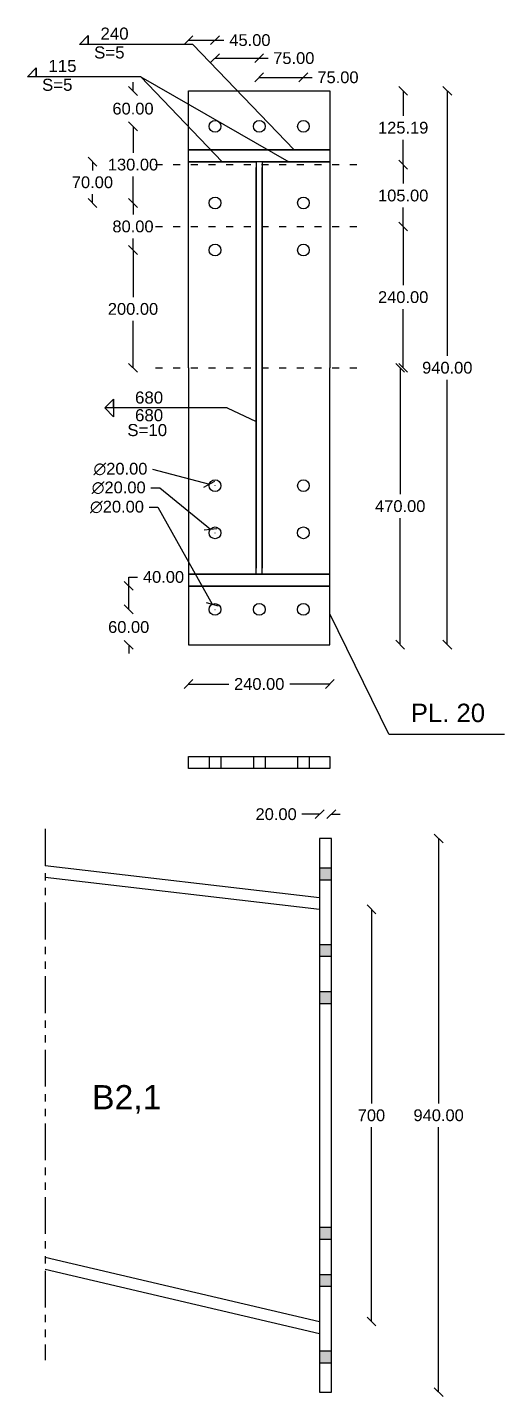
# Model space of a CAD drawing. Header units: inches. Extents: x -15 to 1885144, y -42615 to 866270.
# Drawn here: x 849379 to 850189, y 83095 to 85420 of the extents above; entities that cross this region are included whole.
import ezdxf

# ---------------------------------------------------------------- set-up
doc = ezdxf.new("R2010")
doc.units = ezdxf.units.IN
doc.header["$LTSCALE"] = 100
doc.header["$MEASUREMENT"] = 0
doc.linetypes.add('dash line', pattern=[30, 12, -18])
doc.linetypes.add('PHANTOM2', pattern=[1.25, 0.625, -0.125, 0.125, -0.125, 0.125, -0.125])
for name, color, linetype in [('bolt', 1, 'Continuous'), ('sections', 3, 'Continuous'), ('sections Dimensions', 6, 'Continuous'), ('text', 3, 'Continuous')]:
    doc.layers.add(name, color=color, linetype=linetype)
doc.layers.add('weld', color=2, linetype='Continuous', lineweight=35)
doc.styles.get("Standard").update_dxf_attribs({"font": 'arial.ttf'})
doc.dimstyles.new('connections', dxfattribs={"dimtxt": 20, "dimasz": 15, "dimexe": 0.0625, "dimexo": 0.0625, "dimgap": 10, "dimtad": 0, "dimtih": 1, "dimtoh": 1, "dimzin": 0, "dimdsep": 46, "dimtxsty": 'Standard', "dimblk": 'OBLIQUE', "dimcen": 0.09, "dimse1": 1, "dimse2": 1, "dimclrd": 256, "dimclre": 256, "dimclrt": 256, "dimadec": 0, "dimazin": 0, "dimtfac": 1, "dimtofl": 0, "dimtmove": 0, "dimatfit": 3, "dimfxl": 1, "dimtfillclr": 256, "dimtolj": 1, "dimtzin": 0, "dimlwe": -1, "dimarcsym": 0})

# ---------------------------------------------------------------- blocks, each defined once
blk = doc.blocks.new('_Oblique')
at = {"color": 0, "linetype": 'ByBlock', "lineweight": -2}
blk.add_line((-0.5, -0.5), (0.5, 0.5), dxfattribs=at)
blk = doc.blocks.new('*D237')
at = {"layer": 'Defpoints', "color": 0, "transparency": 16777216}
for p in [(849892.6, 85311.8), (849954.8, 85186.6), (850017, 85186.6)]:
    blk.add_point(p, dxfattribs=at)
at = {"layer": 'sections Dimensions', "lineweight": -2, "transparency": 16777216}
for p, q in [((850017, 85311.8), (850017, 85269.4)), ((850017, 85186.6), (850017, 85229))]:
    blk.add_line(p, q, dxfattribs=at)
at = {"layer": 'sections Dimensions', "lineweight": -2, "transparency": 16777216, "xscale": 15, "yscale": 15, "zscale": 15}
for p, rotation in [((850017, 85311.8), 90), ((850017, 85186.6), 270)]:
    blk.add_blockref('_Oblique', p, dxfattribs=dict(at, rotation=rotation))
at = {"layer": 'sections Dimensions', "transparency": 16777216, "insert": (850017, 85249.2), "char_height": 20, "attachment_point": 5}
blk.add_mtext('\\A1;125.19', dxfattribs=at)
blk = doc.blocks.new('*D238')
at = {"layer": 'Defpoints', "color": 0, "transparency": 16777216}
for p in [(849954.8, 85186.6), (849954.8, 85081.6), (850017, 85081.6)]:
    blk.add_point(p, dxfattribs=at)
at = {"layer": 'sections Dimensions', "lineweight": -2, "transparency": 16777216}
for p, q in [((850017, 85186.6), (850017, 85154.4)), ((850017, 85081.6), (850017, 85113.9))]:
    blk.add_line(p, q, dxfattribs=at)
at = {"layer": 'sections Dimensions', "lineweight": -2, "transparency": 16777216, "xscale": 15, "yscale": 15, "zscale": 15}
for p, rotation in [((850017, 85186.6), 90), ((850017, 85081.6), 270)]:
    blk.add_blockref('_Oblique', p, dxfattribs=dict(at, rotation=rotation))
at = {"layer": 'sections Dimensions', "transparency": 16777216, "insert": (850017, 85134.1), "char_height": 20, "attachment_point": 5}
blk.add_mtext('\\A1;105.00', dxfattribs=at)
blk = doc.blocks.new('*D230')
at = {"layer": 'Defpoints', "color": 0, "transparency": 16777216}
for p in [(849697.6, 85251.6), (849558.3, 85121.6), (849697.6, 85121.6)]:
    blk.add_point(p, dxfattribs=at)
at = {"layer": 'sections Dimensions', "lineweight": -2, "transparency": 16777216}
for p, q in [((849558.3, 85251.6), (849558.3, 85206.9)), ((849558.3, 85121.6), (849558.3, 85166.4))]:
    blk.add_line(p, q, dxfattribs=at)
at = {"layer": 'sections Dimensions', "lineweight": -2, "transparency": 16777216, "xscale": 15, "yscale": 15, "zscale": 15}
for p, rotation in [((849558.3, 85251.6), 90), ((849558.3, 85121.6), 270)]:
    blk.add_blockref('_Oblique', p, dxfattribs=dict(at, rotation=rotation))
at = {"layer": 'sections Dimensions', "transparency": 16777216, "insert": (849558.3, 85186.6), "char_height": 20, "attachment_point": 5}
blk.add_mtext('\\A1;130.00', dxfattribs=at)
blk = doc.blocks.new('*D239')
at = {"layer": 'Defpoints', "color": 0, "transparency": 16777216}
for p in [(849697.6, 85121.6), (849558.3, 85041.6), (849697.6, 85041.6)]:
    blk.add_point(p, dxfattribs=at)
at = {"layer": 'sections Dimensions', "lineweight": -2, "transparency": 16777216}
for p, q in [((849558.3, 85121.6), (849558.3, 85101.9)), ((849558.3, 85041.6), (849558.3, 85061.4))]:
    blk.add_line(p, q, dxfattribs=at)
at = {"layer": 'sections Dimensions', "lineweight": -2, "transparency": 16777216, "xscale": 15, "yscale": 15, "zscale": 15}
for p, rotation in [((849558.3, 85121.6), 90), ((849558.3, 85041.6), 270)]:
    blk.add_blockref('_Oblique', p, dxfattribs=dict(at, rotation=rotation))
at = {"layer": 'sections Dimensions', "transparency": 16777216, "insert": (849558.3, 85081.6), "char_height": 20, "attachment_point": 5}
blk.add_mtext('\\A1;80.00', dxfattribs=at)
blk = doc.blocks.new('*D231')
at = {"layer": 'Defpoints', "color": 0, "transparency": 16777216}
for p in [(849558.3, 85311.6), (849697.6, 85311.6), (849697.6, 85251.6)]:
    blk.add_point(p, dxfattribs=at)
at = {"layer": 'sections Dimensions', "lineweight": -2, "transparency": 16777216}
for p, q in [((849558.3, 85311.6), (849558.3, 85326.6)), ((849558.3, 85251.6), (849558.3, 85236.6))]:
    blk.add_line(p, q, dxfattribs=at)
at = {"layer": 'sections Dimensions', "lineweight": -2, "transparency": 16777216, "xscale": 15, "yscale": 15, "zscale": 15}
for p, rotation in [((849558.3, 85311.6), 270), ((849558.3, 85251.6), 90)]:
    blk.add_blockref('_Oblique', p, dxfattribs=dict(at, rotation=rotation))
at = {"layer": 'sections Dimensions', "transparency": 16777216, "insert": (849558.3, 85281.6), "char_height": 20, "attachment_point": 5}
blk.add_mtext('\\A1;60.00', dxfattribs=at)
blk = doc.blocks.new('*D240')
at = {"layer": 'Defpoints', "color": 0, "transparency": 16777216}
for p in [(849697.6, 85397.9), (849652.6, 85311.6), (849697.6, 85251.6)]:
    blk.add_point(p, dxfattribs=at)
at = {"layer": 'sections Dimensions', "lineweight": -2, "transparency": 16777216}
for p, q in [((849652.6, 85397.9), (849697.6, 85397.9)), ((849697.6, 85397.9), (849712.6, 85397.9))]:
    blk.add_line(p, q, dxfattribs=at)
at = {"layer": 'sections Dimensions', "lineweight": -2, "transparency": 16777216, "xscale": 15, "yscale": 15, "zscale": 15, "rotation": 180}
blk.add_blockref('_Oblique', (849652.6, 85397.9), dxfattribs=at)
at = {"layer": 'sections Dimensions', "lineweight": -2, "transparency": 16777216, "xscale": 15, "yscale": 15, "zscale": 15}
blk.add_blockref('_Oblique', (849697.6, 85397.9), dxfattribs=at)
at = {"layer": 'sections Dimensions', "transparency": 16777216, "insert": (849756.8, 85397.9), "char_height": 20, "attachment_point": 5}
blk.add_mtext('\\A1;45.00', dxfattribs=at)
blk = doc.blocks.new('*D232')
at = {"layer": 'Defpoints', "color": 0, "transparency": 16777216}
for p in [(849772.6, 85367.4), (849697.6, 85251.6), (849772.6, 85251.6)]:
    blk.add_point(p, dxfattribs=at)
at = {"layer": 'sections Dimensions', "lineweight": -2, "transparency": 16777216}
for p, q in [((849697.6, 85367.4), (849772.6, 85367.4)), ((849772.6, 85367.4), (849787.6, 85367.4))]:
    blk.add_line(p, q, dxfattribs=at)
at = {"layer": 'sections Dimensions', "lineweight": -2, "transparency": 16777216, "xscale": 15, "yscale": 15, "zscale": 15, "rotation": 180}
blk.add_blockref('_Oblique', (849697.6, 85367.4), dxfattribs=at)
at = {"layer": 'sections Dimensions', "lineweight": -2, "transparency": 16777216, "xscale": 15, "yscale": 15, "zscale": 15}
blk.add_blockref('_Oblique', (849772.6, 85367.4), dxfattribs=at)
at = {"layer": 'sections Dimensions', "transparency": 16777216, "insert": (849831.3, 85367.4), "char_height": 20, "attachment_point": 5}
blk.add_mtext('\\A1;75.00', dxfattribs=at)
blk = doc.blocks.new('*D233')
at = {"layer": 'Defpoints', "color": 0, "transparency": 16777216}
for p in [(849847.6, 85334.8), (849772.6, 85251.6), (849847.6, 85251.6)]:
    blk.add_point(p, dxfattribs=at)
at = {"layer": 'sections Dimensions', "lineweight": -2, "transparency": 16777216}
for p, q in [((849772.6, 85334.8), (849847.6, 85334.8)), ((849847.6, 85334.8), (849862.6, 85334.8))]:
    blk.add_line(p, q, dxfattribs=at)
at = {"layer": 'sections Dimensions', "lineweight": -2, "transparency": 16777216, "xscale": 15, "yscale": 15, "zscale": 15, "rotation": 180}
blk.add_blockref('_Oblique', (849772.6, 85334.8), dxfattribs=at)
at = {"layer": 'sections Dimensions', "lineweight": -2, "transparency": 16777216, "xscale": 15, "yscale": 15, "zscale": 15}
blk.add_blockref('_Oblique', (849847.6, 85334.8), dxfattribs=at)
at = {"layer": 'sections Dimensions', "transparency": 16777216, "insert": (849906.3, 85334.8), "char_height": 20, "attachment_point": 5}
blk.add_mtext('\\A1;75.00', dxfattribs=at)
blk = doc.blocks.new('*D241')
at = {"layer": 'Defpoints', "color": 0, "transparency": 16777216}
for p in [(849652.6, 84371.6), (849892.6, 84371.6), (849892.6, 84304.9)]:
    blk.add_point(p, dxfattribs=at)
at = {"layer": 'sections Dimensions', "lineweight": -2, "transparency": 16777216}
for p, q in [((849652.6, 84304.9), (849721, 84304.9)), ((849892.6, 84304.9), (849824.3, 84304.9))]:
    blk.add_line(p, q, dxfattribs=at)
at = {"layer": 'sections Dimensions', "lineweight": -2, "transparency": 16777216, "xscale": 15, "yscale": 15, "zscale": 15, "rotation": 180}
blk.add_blockref('_Oblique', (849652.6, 84304.9), dxfattribs=at)
at = {"layer": 'sections Dimensions', "lineweight": -2, "transparency": 16777216, "xscale": 15, "yscale": 15, "zscale": 15}
blk.add_blockref('_Oblique', (849892.6, 84304.9), dxfattribs=at)
at = {"layer": 'sections Dimensions', "transparency": 16777216, "insert": (849772.6, 84304.9), "char_height": 20, "attachment_point": 5}
blk.add_mtext('\\A1;240.00', dxfattribs=at)
blk = doc.blocks.new('*D242')
at = {"layer": 'Defpoints', "color": 0, "transparency": 16777216}
for p in [(849892.6, 84841.8), (850012, 84841.8), (849892.6, 84371.8)]:
    blk.add_point(p, dxfattribs=at)
at = {"layer": 'sections Dimensions', "lineweight": -2, "transparency": 16777216}
for p, q in [((850012, 84841.8), (850012, 84627)), ((850012, 84371.8), (850012, 84586.6))]:
    blk.add_line(p, q, dxfattribs=at)
at = {"layer": 'sections Dimensions', "lineweight": -2, "transparency": 16777216, "xscale": 15, "yscale": 15, "zscale": 15}
for p, rotation in [((850012, 84841.8), 90), ((850012, 84371.8), 270)]:
    blk.add_blockref('_Oblique', p, dxfattribs=dict(at, rotation=rotation))
at = {"layer": 'sections Dimensions', "transparency": 16777216, "insert": (850012, 84606.8), "char_height": 20, "attachment_point": 5}
blk.add_mtext('\\A1;470.00', dxfattribs=at)
blk = doc.blocks.new('*D243')
at = {"layer": 'Defpoints', "color": 0, "transparency": 16777216}
for p in [(849551, 84471.6), (849697.6, 84471.6), (849697.6, 84431.6)]:
    blk.add_point(p, dxfattribs=at)
at = {"layer": 'sections Dimensions', "lineweight": -2, "transparency": 16777216}
for p, q in [((849551, 84471.6), (849551, 84486.6)), ((849551, 84486.6), (849566, 84486.6)), ((849551, 84431.6), (849551, 84471.6))]:
    blk.add_line(p, q, dxfattribs=at)
at = {"layer": 'sections Dimensions', "lineweight": -2, "transparency": 16777216, "xscale": 15, "yscale": 15, "zscale": 15}
for p, rotation in [((849551, 84471.6), 90), ((849551, 84431.6), 270)]:
    blk.add_blockref('_Oblique', p, dxfattribs=dict(at, rotation=rotation))
at = {"layer": 'sections Dimensions', "transparency": 16777216, "insert": (849610.1, 84486.6), "char_height": 20, "attachment_point": 5}
blk.add_mtext('\\A1;40.00', dxfattribs=at)
blk = doc.blocks.new('*D234')
at = {"layer": 'Defpoints', "color": 0, "transparency": 16777216}
for p in [(849697.6, 84431.6), (849551, 84371.6), (849697.6, 84371.6)]:
    blk.add_point(p, dxfattribs=at)
at = {"layer": 'sections Dimensions', "lineweight": -2, "transparency": 16777216}
for p, q in [((849551, 84431.6), (849551, 84446.6)), ((849551, 84371.6), (849551, 84356.6))]:
    blk.add_line(p, q, dxfattribs=at)
at = {"layer": 'sections Dimensions', "lineweight": -2, "transparency": 16777216, "xscale": 15, "yscale": 15, "zscale": 15}
for p, rotation in [((849551, 84431.6), 270), ((849551, 84371.6), 90)]:
    blk.add_blockref('_Oblique', p, dxfattribs=dict(at, rotation=rotation))
at = {"layer": 'sections Dimensions', "transparency": 16777216, "insert": (849551, 84401.6), "char_height": 20, "attachment_point": 5}
blk.add_mtext('\\A1;60.00', dxfattribs=at)
blk = doc.blocks.new('*D244')
at = {"layer": 'Defpoints', "color": 0, "transparency": 16777216}
for p in [(849892.6, 85311.8), (849892.6, 84371.8), (850091.9, 84371.8)]:
    blk.add_point(p, dxfattribs=at)
at = {"layer": 'sections Dimensions', "lineweight": -2, "transparency": 16777216}
for p, q in [((850091.9, 85311.8), (850091.9, 84862)), ((850091.9, 84371.8), (850091.9, 84821.6))]:
    blk.add_line(p, q, dxfattribs=at)
at = {"layer": 'sections Dimensions', "lineweight": -2, "transparency": 16777216, "xscale": 15, "yscale": 15, "zscale": 15}
for p, rotation in [((850091.9, 85311.8), 90), ((850091.9, 84371.8), 270)]:
    blk.add_blockref('_Oblique', p, dxfattribs=dict(at, rotation=rotation))
at = {"layer": 'sections Dimensions', "transparency": 16777216, "insert": (850091.9, 84841.8), "char_height": 20, "attachment_point": 5}
blk.add_mtext('\\A1;940.00', dxfattribs=at)
blk = doc.blocks.new('*D256')
at = {"layer": 'Defpoints', "color": 0, "linetype": 'dash line', "transparency": 16777216}
for p in [(849954.8, 85081.6), (849954.8, 84841.6), (850017, 84841.6)]:
    blk.add_point(p, dxfattribs=at)
at = {"layer": 'sections Dimensions', "lineweight": -2, "transparency": 16777216}
for p, q in [((850017, 85081.6), (850017, 84981.9)), ((850017, 84841.6), (850017, 84941.4))]:
    blk.add_line(p, q, dxfattribs=at)
at = {"layer": 'sections Dimensions', "linetype": 'dash line', "lineweight": -2, "transparency": 16777216, "xscale": 15, "yscale": 15, "zscale": 15}
for p, rotation in [((850017, 85081.6), 90), ((850017, 84841.6), 270)]:
    blk.add_blockref('_Oblique', p, dxfattribs=dict(at, rotation=rotation))
at = {"layer": 'sections Dimensions', "linetype": 'dash line', "transparency": 16777216, "insert": (850017, 84961.6), "char_height": 20, "attachment_point": 5}
blk.add_mtext('\\A1;240.00', dxfattribs=at)
blk = doc.blocks.new('*D257')
at = {"layer": 'Defpoints', "color": 0, "linetype": 'dash line', "transparency": 16777216}
for p in [(849697.6, 85041.6), (849558.3, 84841.6), (849697.6, 84841.6)]:
    blk.add_point(p, dxfattribs=at)
at = {"layer": 'sections Dimensions', "lineweight": -2, "transparency": 16777216}
for p, q in [((849558.3, 85041.6), (849558.3, 84961.9)), ((849558.3, 84841.6), (849558.3, 84921.4))]:
    blk.add_line(p, q, dxfattribs=at)
at = {"layer": 'sections Dimensions', "linetype": 'dash line', "lineweight": -2, "transparency": 16777216, "xscale": 15, "yscale": 15, "zscale": 15}
for p, rotation in [((849558.3, 85041.6), 90), ((849558.3, 84841.6), 270)]:
    blk.add_blockref('_Oblique', p, dxfattribs=dict(at, rotation=rotation))
at = {"layer": 'sections Dimensions', "linetype": 'dash line', "transparency": 16777216, "insert": (849558.3, 84941.6), "char_height": 20, "attachment_point": 5}
blk.add_mtext('\\A1;200.00', dxfattribs=at)
blk = doc.blocks.new('*D258')
at = {"layer": 'Defpoints', "color": 0, "linetype": 'dash line', "transparency": 16777216}
for p in [(849688, 84644.2), (849707.3, 84639.1)]:
    blk.add_point(p, dxfattribs=at)
at = {"layer": 'sections Dimensions', "lineweight": -2, "transparency": 16777216}
blk.add_line((849591.6, 84669.8), (849688, 84644.2), dxfattribs=at)
at = {"layer": 'sections Dimensions', "linetype": 'dash line', "transparency": 16777216}
for q in [(849697.6, 84641.7), (849697.7, 84641.6)]:
    blk.add_line((849697.6, 84641.6), q, dxfattribs=at)
at = {"layer": 'sections Dimensions', "linetype": 'dash line', "lineweight": -2, "transparency": 16777216, "xscale": 15, "yscale": 15, "zscale": 15, "rotation": 345.1164909495509}
blk.add_blockref('_Oblique', (849688, 84644.2), dxfattribs=at)
at = {"layer": 'sections Dimensions', "linetype": 'dash line', "transparency": 16777216, "insert": (849537, 84669.8), "char_height": 20, "attachment_point": 5}
blk.add_mtext('\\A1;∅20.00', dxfattribs=at)
blk = doc.blocks.new('*D259')
at = {"layer": 'Defpoints', "color": 0, "linetype": 'dash line', "transparency": 16777216}
for p in [(849689.8, 84567.9), (849705.3, 84555.2)]:
    blk.add_point(p, dxfattribs=at)
at = {"layer": 'sections Dimensions', "lineweight": -2, "transparency": 16777216}
for p, q in [((849588.6, 84638), (849603.6, 84638)), ((849603.6, 84638), (849689.8, 84567.9))]:
    blk.add_line(p, q, dxfattribs=at)
at = {"layer": 'sections Dimensions', "linetype": 'dash line', "transparency": 16777216}
for p in [(849697.5, 84561.6), (849697.6, 84561.5)]:
    blk.add_line(p, (849697.6, 84561.6), dxfattribs=at)
at = {"layer": 'sections Dimensions', "linetype": 'dash line', "lineweight": -2, "transparency": 16777216, "xscale": 15, "yscale": 15, "zscale": 15, "rotation": 320.8562114395847}
blk.add_blockref('_Oblique', (849689.8, 84567.9), dxfattribs=at)
at = {"layer": 'sections Dimensions', "linetype": 'dash line', "transparency": 16777216, "insert": (849534, 84638), "char_height": 20, "attachment_point": 5}
blk.add_mtext('\\A1;∅20.00', dxfattribs=at)
blk = doc.blocks.new('*D260')
at = {"layer": 'Defpoints', "color": 0, "linetype": 'dash line', "transparency": 16777216}
for p in [(849692.7, 84440.3), (849702.4, 84422.8)]:
    blk.add_point(p, dxfattribs=at)
at = {"layer": 'sections Dimensions', "lineweight": -2, "transparency": 16777216}
for p, q in [((849585.7, 84605.4), (849600.7, 84605.4)), ((849600.7, 84605.4), (849692.7, 84440.3))]:
    blk.add_line(p, q, dxfattribs=at)
at = {"layer": 'sections Dimensions', "linetype": 'dash line', "transparency": 16777216}
for p in [(849697.5, 84431.6), (849697.6, 84431.5)]:
    blk.add_line(p, (849697.6, 84431.6), dxfattribs=at)
at = {"layer": 'sections Dimensions', "linetype": 'dash line', "lineweight": -2, "transparency": 16777216, "xscale": 15, "yscale": 15, "zscale": 15, "rotation": 299.1400321405997}
blk.add_blockref('_Oblique', (849692.7, 84440.3), dxfattribs=at)
at = {"layer": 'sections Dimensions', "linetype": 'dash line', "transparency": 16777216, "insert": (849531.1, 84605.4), "char_height": 20, "attachment_point": 5}
blk.add_mtext('\\A1;∅20.00', dxfattribs=at)
blk = doc.blocks.new('*D781')
at = {"layer": 'Defpoints', "color": 0, "ltscale": 10, "transparency": 16777216}
for p in [(849875.1, 84083.9), (849875.1, 84042.8), (849895.1, 84042.8)]:
    blk.add_point(p, dxfattribs=at)
at = {"layer": 'sections Dimensions', "lineweight": -2, "ltscale": 10, "transparency": 16777216}
for p, q in [((849875.1, 84083.9), (849845.1, 84083.9)), ((849895.1, 84083.9), (849910.1, 84083.9))]:
    blk.add_line(p, q, dxfattribs=at)
at = {"layer": 'sections Dimensions', "lineweight": -2, "ltscale": 10, "transparency": 16777216, "xscale": 15, "yscale": 15, "zscale": 15}
blk.add_blockref('_Oblique', (849875.1, 84083.9), dxfattribs=at)
at = {"layer": 'sections Dimensions', "lineweight": -2, "ltscale": 10, "transparency": 16777216, "xscale": 15, "yscale": 15, "zscale": 15, "rotation": 180}
blk.add_blockref('_Oblique', (849895.1, 84083.9), dxfattribs=at)
at = {"layer": 'sections Dimensions', "ltscale": 10, "transparency": 16777216, "insert": (849801.3, 84083.9), "char_height": 20, "attachment_point": 5}
blk.add_mtext('\\A1;20.00', dxfattribs=at)
blk = doc.blocks.new('*D782')
at = {"layer": 'Defpoints', "color": 0, "ltscale": 10, "transparency": 16777216}
for p in [(849895.1, 84042.8), (850077.2, 84042.8), (849895.1, 83102.8)]:
    blk.add_point(p, dxfattribs=at)
at = {"layer": 'sections Dimensions', "lineweight": -2, "ltscale": 10, "transparency": 16777216}
for p, q in [((850077.2, 84042.8), (850077.2, 83593)), ((850077.2, 83102.8), (850077.2, 83552.6))]:
    blk.add_line(p, q, dxfattribs=at)
at = {"layer": 'sections Dimensions', "lineweight": -2, "ltscale": 10, "transparency": 16777216, "xscale": 15, "yscale": 15, "zscale": 15}
for p, rotation in [((850077.2, 84042.8), 90), ((850077.2, 83102.8), 270)]:
    blk.add_blockref('_Oblique', p, dxfattribs=dict(at, rotation=rotation))
at = {"layer": 'sections Dimensions', "ltscale": 10, "transparency": 16777216, "insert": (850077.2, 83572.8), "char_height": 20, "attachment_point": 5}
blk.add_mtext('\\A1;940.00', dxfattribs=at)
blk = doc.blocks.new('*D783')
at = {"layer": 'Defpoints', "color": 0, "ltscale": 10, "transparency": 16777216}
for p in [(849875.1, 83922.6), (849875.1, 83222.8), (849963.1, 83222.8)]:
    blk.add_point(p, dxfattribs=at)
at = {"layer": 'sections Dimensions', "lineweight": -2, "ltscale": 10, "transparency": 16777216}
for p, q in [((849963.1, 83922.6), (849963.1, 83592.9)), ((849963.1, 83222.8), (849963.1, 83552.5))]:
    blk.add_line(p, q, dxfattribs=at)
at = {"layer": 'sections Dimensions', "lineweight": -2, "ltscale": 10, "transparency": 16777216, "xscale": 15, "yscale": 15, "zscale": 15}
for p, rotation in [((849963.1, 83922.6), 90), ((849963.1, 83222.8), 270)]:
    blk.add_blockref('_Oblique', p, dxfattribs=dict(at, rotation=rotation))
at = {"layer": 'sections Dimensions', "ltscale": 10, "transparency": 16777216, "insert": (849963.1, 83572.7), "char_height": 20, "attachment_point": 5}
blk.add_mtext('\\A1;700', dxfattribs=at)
blk = doc.blocks.new('*D784')
at = {"layer": 'Defpoints', "color": 0, "ltscale": 10, "transparency": 16777216}
for p in [(849489.4, 85191.6), (849697.6, 85191.6), (849697.6, 85121.6)]:
    blk.add_point(p, dxfattribs=at)
at = {"layer": 'sections Dimensions', "lineweight": -2, "ltscale": 10, "transparency": 16777216}
for p, q in [((849489.4, 85191.6), (849489.4, 85176.9)), ((849489.4, 85121.6), (849489.4, 85136.4))]:
    blk.add_line(p, q, dxfattribs=at)
at = {"layer": 'sections Dimensions', "lineweight": -2, "ltscale": 10, "transparency": 16777216, "xscale": 15, "yscale": 15, "zscale": 15}
for p, rotation in [((849489.4, 85191.6), 90), ((849489.4, 85121.6), 270)]:
    blk.add_blockref('_Oblique', p, dxfattribs=dict(at, rotation=rotation))
at = {"layer": 'sections Dimensions', "ltscale": 10, "transparency": 16777216, "insert": (849489.4, 85156.6), "char_height": 20, "attachment_point": 5}
blk.add_mtext('\\A1;70.00', dxfattribs=at)

msp = doc.modelspace()

# ---------------------------------------------------------------- hatches: boundary and pattern name
at = {"layer": 'bolt', "ltscale": 10}
h = msp.add_hatch(color=256, dxfattribs=at)
h.dxf.hatch_style = 1
h.paths.add_polyline_path([(849895.139, 83782.774), (849875.139, 83782.774), (849875.139, 83762.774), (849895.139, 83762.774)])
h.paths.add_polyline_path([(849895.139, 83842.774), (849895.139, 83862.774), (849875.139, 83862.774), (849875.139, 83842.774)])
h.paths.add_polyline_path([(849875.139, 83972.774), (849895.139, 83972.774), (849895.139, 83992.774), (849875.139, 83992.774)])
h = msp.add_hatch(color=256, dxfattribs=at)
h.dxf.hatch_style = 1
h.paths.add_polyline_path([(849895.139, 83362.774), (849875.139, 83362.774), (849875.139, 83382.774), (849895.139, 83382.774)])
h.paths.add_polyline_path([(849895.139, 83282.774), (849875.139, 83282.774), (849875.139, 83302.774), (849895.139, 83302.774)])
h.paths.add_polyline_path([(849895.139, 83152.774), (849875.139, 83152.774), (849875.139, 83172.774), (849895.139, 83172.774)])

# ---------------------------------------------------------------- linework, layer by layer
at = {"layer": 'bolt', "ltscale": 0.1}
for p, q in [((849687.557, 84181.697), (849687.557, 84161.697)), ((849707.557, 84181.697), (849707.557, 84161.697)), ((849762.647, 84181.697), (849762.647, 84161.697)), ((849782.647, 84181.697), (849782.647, 84161.697)), ((849837.557, 84181.697), (849837.557, 84161.697)), ((849857.557, 84181.697), (849857.557, 84161.697))]:
    msp.add_line(p, q, dxfattribs=at)
at = {"layer": 'bolt', "ltscale": 10}
for p, q in [((849875.139, 83992.774), (849895.139, 83992.774)), ((849875.139, 83972.774), (849895.139, 83972.774)), ((849895.139, 83942.774), (849895.092, 83942.774)), ((849875.139, 83862.774), (849895.139, 83862.774)), ((849875.139, 83842.774), (849895.139, 83842.774)), ((849875.139, 83782.774), (849895.139, 83782.774)), ((849875.139, 83762.774), (849895.139, 83762.774)), ((849875.139, 83382.774), (849895.139, 83382.774)), ((849875.139, 83362.774), (849895.139, 83362.774)), ((849875.139, 83302.774), (849895.139, 83302.774)), ((849875.139, 83282.774), (849895.139, 83282.774)), ((849875.139, 83172.774), (849895.139, 83172.774)), ((849875.139, 83152.774), (849895.139, 83152.774))]:
    msp.add_line(p, q, dxfattribs=at)
at = {"layer": 'bolt'}
for centre in [(849697.647, 85251.64), (849772.647, 85251.64), (849847.647, 85251.64), (849697.647, 85121.64), (849847.647, 85121.64), (849697.647, 85041.64), (849847.647, 85041.64), (849697.647, 84641.64), (849847.647, 84641.64), (849697.557, 84561.55), (849847.557, 84561.64), (849697.557, 84431.55), (849772.647, 84431.64), (849847.557, 84431.64)]:
    msp.add_circle(centre, 10, dxfattribs=at)
at = {"layer": 'sections'}
for p, q in [((849652.647, 85311.64), (849892.647, 85311.64)), ((849652.647, 84841.64), (849652.647, 85311.64)), ((849892.647, 85311.825), (849892.647, 84841.825)), ((849652.647, 85191.501), (849652.647, 85211.64)), ((849652.647, 85211.64), (849772.647, 85211.64)), ((849652.647, 85211.64), (849772.647, 85211.64)), ((849772.647, 85211.64), (849892.647, 85211.64)), ((849772.647, 85211.64), (849892.647, 85211.64)), ((849892.647, 85211.64), (849892.647, 85191.501)), ((849892.647, 85191.64), (849652.647, 85191.64)), ((849767.647, 85191.64), (849767.647, 84841.64)), ((849777.647, 85191.64), (849777.647, 84841.64)), ((849652.647, 84841.64), (849652.647, 84371.64)), ((849767.647, 84491.64), (849767.647, 84841.64)), ((849777.647, 84491.64), (849777.647, 84841.64)), ((849892.647, 84371.64), (849892.647, 84841.825)), ((849892.647, 84491.64), (849652.647, 84491.64)), ((849652.647, 84491.64), (849652.647, 84471.147)), ((849892.647, 84471.147), (849892.647, 84491.64)), ((849772.647, 84471.332), (849892.647, 84471.332)), ((849652.647, 84371.64), (849892.647, 84371.64))]:
    msp.add_line(p, q, dxfattribs=at)
at = {"layer": 'sections', "ltscale": 10}
for p, q in [((849892.647, 85191.501), (849652.647, 85191.501)), ((849892.647, 84471.147), (849652.647, 84471.147)), ((849875.139, 84042.774), (849875.139, 83102.774)), ((849895.139, 84042.774), (849875.139, 84042.774)), ((849895.139, 83102.774), (849895.139, 84042.774)), ((849409.084, 83996.998), (849875.139, 83942.769)), ((849409.084, 83976.868), (849875.139, 83922.635)), ((849409.084, 83332.059), (849875.139, 83222.774)), ((849409.084, 83311.533), (849874.934, 83202.281)), ((849875.139, 83102.774), (849895.139, 83102.774))]:
    msp.add_line(p, q, dxfattribs=at)
at = {"layer": 'sections', "ltscale": 0.1}
for p, q in [((849652.647, 84181.697), (849892.647, 84181.697)), ((849652.647, 84161.697), (849652.647, 84181.697)), ((849892.647, 84181.697), (849892.647, 84161.697)), ((849892.647, 84161.697), (849652.647, 84161.697))]:
    msp.add_line(p, q, dxfattribs=at)
at = {"layer": 'sections', "linetype": 'PHANTOM2'}
msp.add_line((849409.084, 84058.939), (849409.084, 83157.1), dxfattribs=at)
at = {"layer": 'sections Dimensions'}
for p, q in [((849467.388, 85390.593), (849482.388, 85405.593)), ((849482.388, 85405.593), (849482.388, 85390.593)), ((849660.119, 85390.593), (849467.388, 85390.593)), ((849482.388, 85390.593), (849467.388, 85390.593)), ((849660.119, 85390.593), (849831.928, 85211.64)), ((849378.969, 85335.694), (849393.969, 85350.694)), ((849393.969, 85350.694), (849393.969, 85335.694)), ((849571.701, 85335.694), (849378.969, 85335.694)), ((849393.969, 85335.694), (849378.969, 85335.694)), ((849510.21, 84773.548), (849525.21, 84788.548)), ((849525.21, 84773.548), (849510.21, 84773.548)), ((849510.21, 84773.548), (849525.21, 84758.548)), ((849525.21, 84788.548), (849525.21, 84758.548)), ((849718.404, 84773.548), (849525.21, 84773.548)), ((849718.404, 84773.548), (849767.647, 84750.586)), ((849992.843, 84219.938), (850189.232, 84219.938))]:
    msp.add_line(p, q, dxfattribs=at)
at = {"layer": 'sections Dimensions', "linetype": 'dash line'}
for p, q in [((849482.388, 85390.593), (849482.388, 85405.593)), ((849393.969, 85335.694), (849393.969, 85350.694)), ((849525.21, 84773.548), (849525.21, 84788.548))]:
    msp.add_line(p, q, dxfattribs=at)
at = {"layer": 'sections Dimensions', "ltscale": 10}
for p, q in [((849571.701, 85335.694), (849709.617, 85191.548)), ((849571.701, 85335.694), (849822.876, 85191.548)), ((849992.843, 84219.938), (849892.647, 84423.943))]:
    msp.add_line(p, q, dxfattribs=at)
at = {"layer": 'sections Dimensions', "linetype": 'dash line', "ltscale": 0.01}
for p, q in [((849596.456, 85186.64), (849954.803, 85186.64)), ((849596.456, 85081.64), (849954.803, 85081.64)), ((849596.456, 84841.64), (849954.803, 84841.64))]:
    msp.add_line(p, q, dxfattribs=at)
at = {"layer": 'weld', "ltscale": 10}
for p, q in [((849652.647, 85211.64), (849892.647, 85211.64)), ((849767.647, 85191.64), (849652.647, 85191.64)), ((849892.647, 85191.64), (849777.647, 85191.64)), ((849767.647, 85181.602), (849767.647, 84501.602)), ((849777.647, 85181.602), (849777.647, 84501.602)), ((849892.647, 84491.64), (849652.647, 84491.64)), ((849652.647, 84471.332), (849892.647, 84471.332))]:
    msp.add_line(p, q, dxfattribs=at)

# ---------------------------------------------------------------- texts
at = {"layer": 'sections Dimensions'}
for s, p in [('240', (849503.123, 85398.838)), ('S=5', (849492.25, 85366.839)), ('115', (849414.705, 85343.939)), ('S=5', (849403.832, 85311.941)), ('680', (849561.761, 84781.017)), ('680', (849561.761, 84751.017)), ('S=10', (849548.621, 84725.827))]:
    msp.add_text(s, height=20.4789, dxfattribs=at).set_placement(p)
at = {"layer": 'sections Dimensions', "ltscale": 10}
msp.add_text('PL. 20', height=31.2364, dxfattribs=at).set_placement((850029.925, 84240.314))
at = {"layer": 'text', "ltscale": 10}
msp.add_text('B2,1', height=41.0551, dxfattribs=at).set_placement((849488.671, 83583.021))

# ---------------------------------------------------------------- dimensions: what is measured, and where the dimension line sits
at = {"layer": 'sections Dimensions'}
for base, p1, p2, picture, middle in [((849697.647, 85397.926), (849652.647, 85311.64), (849697.647, 85251.64), '*D240', (849756.76, 85397.926)), ((849772.647, 85367.429), (849697.647, 85251.64), (849772.647, 85251.64), '*D232', (849831.276, 85367.429)), ((849847.647, 85334.801), (849772.647, 85251.64), (849847.647, 85251.64), '*D233', (849906.276, 85334.801)), ((849892.647, 84304.868), (849652.647, 84371.64), (849892.647, 84371.64), '*D241', (849772.647, 84304.868))]:
    dim = msp.add_linear_dim(base=base, p1=p1, p2=p2, dimstyle='connections', dxfattribs=at)
    dim.commit()
    dim.dimension.update_dxf_attribs({"geometry": picture, "text_midpoint": middle})
for base, p1, p2, picture, middle in [((849558.292, 85311.64), (849697.647, 85251.64), (849697.647, 85311.64), '*D231', (849558.292, 85281.64)), ((850016.9545, 85186.6401), (849892.6471, 85311.8254), (849954.8035, 85186.6401), '*D237', (850016.9545, 85249.2328)), ((850091.853, 84371.825), (849892.647, 85311.825), (849892.647, 84371.825), '*D244', (850091.853, 84841.825)), ((849558.292, 85121.64), (849697.647, 85251.64), (849697.647, 85121.64), '*D230', (849558.292, 85186.64)), ((850016.955, 85081.64), (849954.803, 85186.64), (849954.803, 85081.64), '*D238', (850016.955, 85134.14)), ((849558.292, 85041.64), (849697.647, 85121.64), (849697.647, 85041.64), '*D239', (849558.292, 85081.64)), ((850011.955, 84841.825), (849892.647, 84371.825), (849892.647, 84841.825), '*D242', (850011.955, 84606.825)), ((849551.034, 84471.64), (849697.557, 84431.64), (849697.557, 84471.64), '*D243', (849610.147, 84486.64)), ((849551.034, 84371.64), (849697.647, 84431.64), (849697.647, 84371.64), '*D234', (849551.034, 84401.64))]:
    dim = msp.add_linear_dim(base=base, p1=p1, p2=p2, angle=90, dimstyle='connections', dxfattribs=at)
    dim.commit()
    dim.dimension.update_dxf_attribs({"geometry": picture, "text_midpoint": middle})
at = {"layer": 'sections Dimensions', "ltscale": 10}
for base, p1, p2, picture, middle in [((849489.398, 85191.64), (849697.647, 85121.64), (849697.647, 85191.64), '*D784', (849489.398, 85156.64)), ((850077.244, 84042.774), (849895.139, 83102.774), (849895.139, 84042.774), '*D782', (850077.244, 83572.774))]:
    dim = msp.add_linear_dim(base=base, p1=p1, p2=p2, angle=90, dimstyle='connections', dxfattribs=at)
    dim.commit()
    dim.dimension.update_dxf_attribs({"geometry": picture, "text_midpoint": middle})
at = {"layer": 'sections Dimensions', "linetype": 'dash line'}
for base, p1, p2, picture, middle in [((850016.955, 84841.64), (849954.803, 85081.64), (849954.803, 84841.64), '*D256', (850016.955, 84961.64)), ((849558.292, 84841.64), (849697.647, 85041.64), (849697.647, 84841.64), '*D257', (849558.292, 84941.64))]:
    dim = msp.add_linear_dim(base=base, p1=p1, p2=p2, angle=90, dimstyle='connections', dxfattribs=at)
    dim.commit()
    dim.dimension.update_dxf_attribs({"geometry": picture, "text_midpoint": middle})
for p1, p2, picture, middle in [((849707.312, 84639.072), (849687.983, 84644.209), '*D258', (849591.597, 84669.825)), ((849705.313, 84555.237), (849689.801, 84567.863), '*D259', (849534.02, 84638.018)), ((849702.427, 84422.816), (849692.688, 84440.284), '*D260', (849531.067, 84605.358))]:
    dim = msp.add_diameter_dim_2p(p1=p1, p2=p2, dimstyle='connections', dxfattribs=at)
    dim.commit()
    dim.dimension.update_dxf_attribs({"geometry": picture, "text_midpoint": middle, "dimtype": 163})
at = {"layer": 'sections Dimensions', "ltscale": 10}
dim = msp.add_linear_dim(base=(849875.139, 84083.885), p1=(849895.139, 84042.774), p2=(849875.139, 84042.774), dimstyle='connections', dxfattribs=at)
dim.commit()
dim.dimension.update_dxf_attribs({"geometry": '*D781', "text_midpoint": (849801.258, 84083.885)})
dim = msp.add_linear_dim(base=(849963.117, 83222.774), p1=(849875.139, 83922.635), p2=(849875.139, 83222.774), angle=90, text='700', dimstyle='connections', dxfattribs=at)
dim.commit()
dim.dimension.update_dxf_attribs({"geometry": '*D783', "text_midpoint": (849963.117, 83572.704)})

doc.saveas('drawing.dxf')
